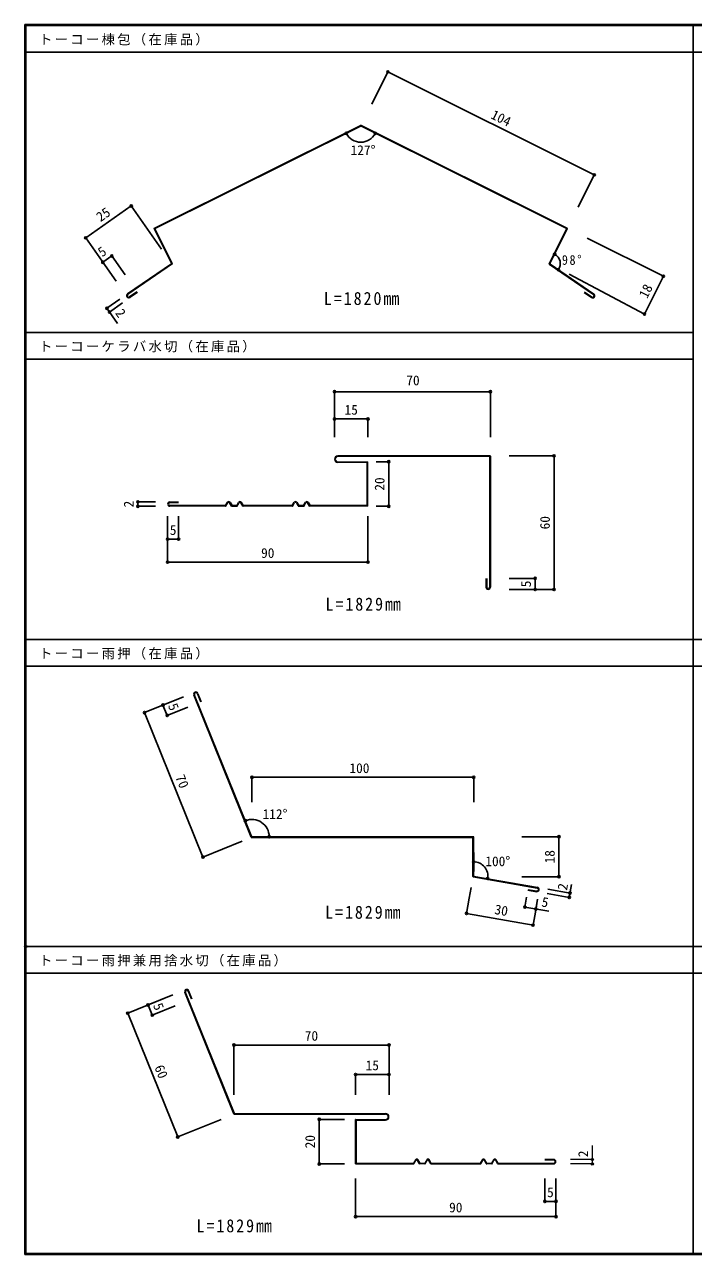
# Model space of a CAD drawing. Units: millimetres at full size, sheet at 1:2, with parts at other scales. Extents: x -403 to 376, y -284 to 472.
# Drawn here: x -403 to -103, y -275 to 278 of the extents above; entities that cross this region are included whole.
import ezdxf
from ezdxf.enums import TextEntityAlignment as Align

# ---------------------------------------------------------------- set-up
doc = ezdxf.new("R2010")
doc.units = ezdxf.units.MM
doc.header["$LTSCALE"] = 2
doc.header["$PDMODE"] = 32
doc.header["$PDSIZE"] = 1
doc.layers.add('0-0', color=7, linetype='Continuous', lineweight=18)
doc.layers.add('8-0', color=7, linetype='Continuous')
doc.layers.add('9-0', color=7, linetype='Continuous')
doc.styles.add('ＭＳ ゴシック', font='')
doc.styles.get('ＭＳ ゴシック').set_extended_font_data('MS Gothic')

msp = doc.modelspace()

# ---------------------------------------------------------------- linework, layer by layer
at = {"layer": '0-0'}
for p, q in [((-344.881, 186.171), (-252.121, 232.419)), ((-344.412, 186.014), (-252.121, 232.028)), ((-159.36, 186.171), (-252.121, 232.419)), ((-159.83, 186.014), (-252.121, 232.028)), ((-337.134, 170.408), (-344.926, 186.037)), ((-336.685, 170.292), (-344.457, 185.879)), ((-167.577, 170.251), (-159.785, 185.879)), ((-167.128, 170.367), (-159.315, 186.037)), ((-337.167, 170.281), (-356.874, 156.737)), ((-336.718, 170.165), (-356.676, 156.448)), ((-167.544, 170.124), (-147.586, 156.407)), ((-167.095, 170.24), (-147.387, 156.696)), ((-352.643, 157.643), (-355.94, 155.377)), ((-352.445, 157.354), (-355.742, 155.088)), ((-151.817, 157.313), (-148.52, 155.048)), ((-151.619, 157.602), (-148.322, 155.336)), ((-194.008, 84.015), (-262.408, 84.015)), ((-194.358, 83.665), (-262.408, 83.665)), ((-194.258, 83.565), (-194.258, 25.015)), ((-193.908, 83.915), (-193.908, 25.015)), ((-262.408, 81.365), (-249.008, 81.365)), ((-249.358, 81.015), (-262.408, 81.015)), ((-249.258, 61.815), (-249.258, 80.915)), ((-248.908, 61.465), (-248.908, 81.265)), ((-337.908, 63.365), (-333.92, 63.365)), ((-337.908, 63.015), (-333.92, 63.015)), ((-312.996, 61.715), (-337.908, 61.715)), ((-312.854, 61.365), (-337.908, 61.365)), ((-312.91, 61.763), (-312.039, 63.215)), ((-312.683, 61.462), (-311.825, 62.892)), ((-310.196, 61.462), (-311.053, 62.892)), ((-310.839, 63.215), (-309.957, 61.744)), ((-310.024, 61.365), (-307.791, 61.365)), ((-309.854, 61.715), (-309.905, 61.715)), ((-307.933, 61.715), (-309.854, 61.715)), ((-307.847, 61.763), (-306.976, 63.215)), ((-307.847, 61.763), (-306.976, 63.215)), ((-307.62, 61.462), (-306.762, 62.892)), ((-305.133, 61.462), (-305.99, 62.892)), ((-305.776, 63.215), (-304.894, 61.744)), ((-305.776, 63.215), (-304.894, 61.744)), ((-282.854, 61.365), (-304.961, 61.365)), ((-282.996, 61.715), (-304.842, 61.715)), ((-304.791, 61.715), (-304.842, 61.715)), ((-282.91, 61.763), (-282.039, 63.215)), ((-282.683, 61.462), (-281.825, 62.892)), ((-280.196, 61.462), (-281.053, 62.892)), ((-280.839, 63.215), (-279.957, 61.744)), ((-280.024, 61.365), (-277.791, 61.365)), ((-279.854, 61.715), (-279.905, 61.715)), ((-277.933, 61.715), (-279.854, 61.715)), ((-277.847, 61.763), (-276.976, 63.215)), ((-277.847, 61.763), (-276.976, 63.215)), ((-277.62, 61.462), (-276.762, 62.892)), ((-275.133, 61.462), (-275.99, 62.892)), ((-275.776, 63.215), (-274.894, 61.744)), ((-275.776, 63.215), (-274.894, 61.744)), ((-249.008, 61.365), (-274.961, 61.365)), ((-249.358, 61.715), (-274.842, 61.715)), ((-274.791, 61.715), (-274.842, 61.715)), ((-195.908, 29.015), (-195.908, 25.015)), ((-195.558, 29.015), (-195.558, 25.015)), ((-301.288, -87.284), (-327.111, -23.371)), ((-301.052, -86.934), (-326.786, -23.24)), ((-325.581, -22.753), (-324.082, -26.462)), ((-325.256, -22.622), (-323.758, -26.331)), ((-301.195, -87.347), (-201.854, -87.347)), ((-201.504, -86.997), (-300.959, -86.997)), ((-201.754, -104.851), (-201.754, -87.447)), ((-201.404, -104.557), (-201.404, -87.097)), ((-201.322, -104.656), (-172.784, -109.688)), ((-201.672, -104.95), (-172.845, -110.033)), ((-177.071, -110.963), (-173.131, -111.657)), ((-177.01, -110.618), (-173.071, -111.313)), ((-309.126, -211.528), (-331.202, -156.887)), ((-308.89, -211.178), (-330.878, -156.756)), ((-328.174, -159.978), (-329.673, -156.269)), ((-327.85, -159.847), (-329.348, -156.138)), ((-309.033, -211.591), (-240.951, -211.591)), ((-308.797, -211.241), (-240.951, -211.241)), ((-254.451, -233.791), (-254.451, -213.991)), ((-254.351, -213.891), (-240.951, -213.891)), ((-254.101, -233.441), (-254.101, -214.341)), ((-254.001, -214.241), (-240.951, -214.241)), ((-148.162, -225.647), (-148.162, -233.891)), ((-165.451, -231.891), (-169.438, -231.891)), ((-148.162, -231.891), (-157.896, -231.891)), ((-254.351, -233.891), (-228.397, -233.891)), ((-254.001, -233.541), (-228.516, -233.541)), ((-228.568, -233.541), (-228.516, -233.541)), ((-227.582, -232.041), (-228.465, -233.512)), ((-227.582, -232.041), (-228.465, -233.512)), ((-228.226, -233.794), (-227.368, -232.364)), ((-225.739, -233.794), (-226.596, -232.364)), ((-225.511, -233.492), (-226.382, -232.041)), ((-225.511, -233.492), (-226.382, -232.041)), ((-223.334, -233.891), (-225.567, -233.891)), ((-225.426, -233.541), (-223.505, -233.541)), ((-223.505, -233.541), (-223.453, -233.541)), ((-222.519, -232.041), (-223.402, -233.512)), ((-223.163, -233.794), (-222.305, -232.364)), ((-220.676, -233.794), (-221.533, -232.364)), ((-220.448, -233.492), (-221.319, -232.041)), ((-220.504, -233.891), (-198.397, -233.891)), ((-220.363, -233.541), (-198.516, -233.541)), ((-198.568, -233.541), (-198.516, -233.541)), ((-197.582, -232.041), (-198.465, -233.512)), ((-197.582, -232.041), (-198.465, -233.512)), ((-198.226, -233.794), (-197.368, -232.364)), ((-195.739, -233.794), (-196.596, -232.364)), ((-195.511, -233.492), (-196.382, -232.041)), ((-195.511, -233.492), (-196.382, -232.041)), ((-193.334, -233.891), (-195.567, -233.891)), ((-195.426, -233.541), (-193.505, -233.541)), ((-193.505, -233.541), (-193.453, -233.541)), ((-192.519, -232.041), (-193.402, -233.512)), ((-193.163, -233.794), (-192.305, -232.364)), ((-190.676, -233.794), (-191.533, -232.364)), ((-190.448, -233.492), (-191.319, -232.041)), ((-190.504, -233.891), (-165.451, -233.891)), ((-190.363, -233.541), (-165.451, -233.541)), ((-165.451, -232.241), (-169.438, -232.241)), ((-148.162, -233.891), (-157.896, -233.891))]:
    msp.add_line(p, q, dxfattribs=at)
for centre, radius, start, end in [((-344.837, 186.081), 0.1, 116.5, 206.5), ((-344.367, 185.924), 0.1, 116.5, 206.5), ((-159.874, 185.924), 0.1, 333.5, 63.5), ((-159.405, 186.081), 0.1, 333.5, 63.5), ((-337.224, 170.364), 0.1, 304.5, 26.5), ((-336.775, 170.248), 0.1, 304.5, 26.5), ((-167.487, 170.207), 0.1, 153.5, 235.5), ((-167.038, 170.323), 0.1, 153.5, 235.5), ((-356.308, 155.913), 1, 124.5, 304.5), ((-356.308, 155.913), 0.65, 124.5, 304.5), ((-147.954, 155.872), 1, 235.5, 55.5), ((-147.954, 155.872), 0.65, 235.5, 55.5), ((-262.408, 82.515), 1.5, 90, 270), ((-262.408, 82.515), 1.15, 90, 270), ((-194.358, 83.565), 0.1, 0, 90), ((-194.008, 83.915), 0.1, 0, 90), ((-249.358, 80.915), 0.1, 0, 90), ((-249.008, 81.265), 0.1, 0, 90), ((-337.908, 62.365), 1, 90, 270), ((-337.908, 62.365), 0.65, 90, 270), ((-312.996, 61.815), 0.1, 270, 329.03667), ((-312.854, 61.565), 0.2, 270, 329.03667), ((-311.439, 62.765), 0.75, 36.86981, 143.12994), ((-311.439, 62.66), 0.45, 30.96333, 149.03667), ((-310.024, 61.565), 0.2, 210.96333, 270), ((-309.905, 61.775), 0.06, 210.96408, 270), ((-307.933, 61.815), 0.1, 270, 329.03667), ((-307.933, 61.815), 0.1, 270, 329.03667), ((-307.791, 61.565), 0.2, 270, 329.03667), ((-306.376, 62.765), 0.75, 36.86981, 143.12994), ((-306.376, 62.765), 0.75, 36.86981, 143.12994), ((-306.376, 62.66), 0.45, 30.96333, 149.03667), ((-304.961, 61.565), 0.2, 210.96333, 270), ((-304.842, 61.775), 0.06, 210.96408, 270), ((-304.842, 61.775), 0.06, 210.96408, 270), ((-282.996, 61.815), 0.1, 270, 329.03667), ((-282.854, 61.565), 0.2, 270, 329.03667), ((-281.439, 62.765), 0.75, 36.86981, 143.12994), ((-281.439, 62.66), 0.45, 30.96333, 149.03667), ((-280.024, 61.565), 0.2, 210.96333, 270), ((-279.905, 61.775), 0.06, 210.96408, 270), ((-277.933, 61.815), 0.1, 270, 329.03667), ((-277.933, 61.815), 0.1, 270, 329.03667), ((-277.791, 61.565), 0.2, 270, 329.03667), ((-276.376, 62.765), 0.75, 36.86981, 143.12994), ((-276.376, 62.765), 0.75, 36.86981, 143.12994), ((-276.376, 62.66), 0.45, 30.96333, 149.03667), ((-274.961, 61.565), 0.2, 210.96333, 270), ((-274.842, 61.775), 0.06, 210.96408, 270), ((-274.842, 61.775), 0.06, 210.96408, 270), ((-249.358, 61.815), 0.1, 270, 0), ((-249.008, 61.465), 0.1, 270, 0), ((-194.908, 25.015), 1, 180, 0), ((-194.908, 25.015), 0.65, 180, 0), ((-326.184, -22.996), 1, 22, 202), ((-326.184, -22.996), 0.65, 22, 202), ((-301.195, -87.247), 0.1, 202, 270), ((-300.959, -86.897), 0.1, 202, 270), ((-201.854, -87.447), 0.1, 0, 90), ((-201.504, -87.097), 0.1, 0, 90), ((-201.654, -104.851), 0.1, 180, 260), ((-201.304, -104.557), 0.1, 180, 260), ((-172.958, -110.673), 1, 260, 80), ((-172.958, -110.673), 0.65, 260, 80), ((-330.275, -156.513), 1, 22, 202), ((-330.275, -156.513), 0.65, 22, 202), ((-309.033, -211.491), 0.1, 202, 270), ((-308.797, -211.141), 0.1, 202, 270), ((-254.351, -213.991), 0.1, 90, 180), ((-254.001, -214.341), 0.1, 90, 180), ((-240.951, -212.741), 1.5, 270, 90), ((-240.951, -212.741), 1.15, 270, 90), ((-226.982, -232.491), 0.75, 36.87006, 143.13019), ((-226.982, -232.491), 0.75, 36.87006, 143.13019), ((-221.919, -232.491), 0.75, 36.87006, 143.13019), ((-196.982, -232.491), 0.75, 36.87006, 143.13019), ((-196.982, -232.491), 0.75, 36.87006, 143.13019), ((-191.919, -232.491), 0.75, 36.87006, 143.13019), ((-165.451, -232.891), 1, 270, 90), ((-254.351, -233.791), 0.1, 180, 270), ((-254.001, -233.441), 0.1, 180, 270), ((-228.516, -233.481), 0.06, 270, 329.03592), ((-228.516, -233.481), 0.06, 270, 329.03592), ((-228.397, -233.691), 0.2, 270, 329.03667), ((-226.982, -232.596), 0.45, 30.96333, 149.03667), ((-225.567, -233.691), 0.2, 210.96333, 270), ((-225.426, -233.441), 0.1, 210.96333, 270), ((-225.426, -233.441), 0.1, 210.96333, 270), ((-223.453, -233.481), 0.06, 270, 329.03592), ((-223.334, -233.691), 0.2, 270, 329.03667), ((-221.919, -232.596), 0.45, 30.96333, 149.03667), ((-220.504, -233.691), 0.2, 210.96333, 270), ((-220.363, -233.441), 0.1, 210.96333, 270), ((-198.516, -233.481), 0.06, 270, 329.03592), ((-198.516, -233.481), 0.06, 270, 329.03592), ((-198.397, -233.691), 0.2, 270, 329.03667), ((-196.982, -232.596), 0.45, 30.96333, 149.03667), ((-195.567, -233.691), 0.2, 210.96333, 270), ((-195.426, -233.441), 0.1, 210.96333, 270), ((-195.426, -233.441), 0.1, 210.96333, 270), ((-193.453, -233.481), 0.06, 270, 329.03592), ((-193.334, -233.691), 0.2, 270, 329.03667), ((-191.919, -232.596), 0.45, 30.96333, 149.03667), ((-190.504, -233.691), 0.2, 210.96333, 270), ((-190.363, -233.441), 0.1, 210.96333, 270), ((-165.451, -232.891), 0.65, 270, 90)]:
    msp.add_arc(centre, radius, start, end, dxfattribs=at)
at = {"layer": '0-0', "color": 6}
for p in [(-148.162, -231.891), (-148.162, -233.891)]:
    msp.add_point(p, dxfattribs=at)
at = {"layer": '8-0', "color": 6}
for p, q in [((376.155, 277.636), (-403.023, 277.636)), ((-403.023, 277.636), (-403.023, -274.516)), ((375.955, 277.436), (-402.823, 277.436)), ((-402.823, 277.436), (-402.823, -274.316)), ((-403.023, -274.516), (376.155, -274.516)), ((-402.823, -274.316), (375.955, -274.316))]:
    msp.add_line(p, q, dxfattribs=at)
at = {"layer": '8-0', "color": 3}
for p, q in [((375.755, 265.236), (-402.623, 265.236)), ((-402.623, 139.398), (-102.623, 139.398)), ((-402.623, 127.398), (-102.823, 127.398)), ((-402.623, 1.56), (375.755, 1.56)), ((-402.623, -10.44), (-102.823, -10.44)), ((375.755, -10.44), (-102.823, -10.44)), ((-402.623, -136.278), (375.755, -136.278)), ((-402.623, -148.278), (375.755, -148.278))]:
    msp.add_line(p, q, dxfattribs=at)
at = {"layer": '8-0', "color": 6}
msp.add_lwpolyline([(375.755, 277.236), (-402.623, 277.236), (-402.623, -274.116), (375.755, -274.116)], close=True, dxfattribs=at)
msp.add_lwpolyline([(-102.823, 277.236), (-102.823, -133.62), (-102.823, -274.116)], dxfattribs=at)
at = {"layer": '8-0'}
msp.add_point((-402.623, -136.278), dxfattribs=at)
at = {"layer": '9-0'}
for p, q in [((-239.96, 256.418), (-247.19, 241.918)), ((-239.96, 256.418), (-147.267, 210.203)), ((-147.267, 210.203), (-154.496, 195.703)), ((-355.215, 196.207), (-375.662, 181.89)), ((-355.215, 196.207), (-341.591, 176.751)), ((-375.662, 181.89), (-362.039, 162.434)), ((-116.224, 164.664), (-150.484, 181.745)), ((-368.001, 170.948), (-363.947, 173.786)), ((-363.947, 173.786), (-357.986, 165.272)), ((-368.001, 170.948), (-362.039, 162.434)), ((-124.701, 147.66), (-158.515, 165.636)), ((-116.224, 164.664), (-124.701, 147.66)), ((-366.144, 150.246), (-360.275, 154.356)), ((-361.377, 143.439), (-366.144, 150.246)), ((-364.976, 148.58), (-359.108, 152.689)), ((-263.908, 112.783), (-193.908, 112.783)), ((-263.908, 112.783), (-263.908, 92.472)), ((-193.908, 112.783), (-193.908, 92.472)), ((-263.908, 100.587), (-248.908, 100.587)), ((-263.908, 100.587), (-263.908, 92.472)), ((-248.908, 100.587), (-248.908, 92.472)), ((-165.297, 84.015), (-185.544, 84.015)), ((-165.297, 84.015), (-165.297, 23.994)), ((-239.56, 81.365), (-245.17, 81.365)), ((-239.56, 81.365), (-239.56, 61.365)), ((-352.252, 61.365), (-352.252, 63.365)), ((-352.252, 63.365), (-344.292, 63.365)), ((-352.252, 61.365), (-344.292, 61.365)), ((-239.56, 61.365), (-245.17, 61.365)), ((-338.888, 36.28), (-338.888, 56.878)), ((-333.92, 46.593), (-333.92, 56.878)), ((-248.908, 36.28), (-248.908, 56.878)), ((-338.888, 46.593), (-338.888, 51.608)), ((-338.888, 46.593), (-333.92, 46.593)), ((-338.888, 36.28), (-248.908, 36.28)), ((-173.789, 29.015), (-185.544, 29.015)), ((-173.789, 29.015), (-173.789, 23.994)), ((-165.297, 23.994), (-185.544, 23.994)), ((-173.789, 23.994), (-182.779, 23.994)), ((-349.256, -31.24), (-335.463, -25.667)), ((-340.969, -27.892), (-331.676, -24.137)), ((-349.256, -31.24), (-323.033, -96.143)), ((-340.969, -27.892), (-339.096, -32.528)), ((-339.096, -32.528), (-329.803, -28.773)), ((-201.404, -60.314), (-301.027, -60.314)), ((-301.027, -60.314), (-301.027, -71.504)), ((-201.404, -60.314), (-201.404, -71.504)), ((-163.127, -86.997), (-179.766, -86.997)), ((-163.127, -86.997), (-163.127, -104.935)), ((-323.033, -96.143), (-305.454, -89.04)), ((-201.404, -102.544), (-201.404, -94.015)), ((-203.465, -114.634), (-202.598, -109.717)), ((-195.35, -105.709), (-195.126, -105.748)), ((-163.127, -104.935), (-179.766, -104.935)), ((-157.458, -108.4), (-158.488, -114.24)), ((-204.659, -121.408), (-203.465, -114.634)), ((-178.416, -118.593), (-177.627, -114.12)), ((-173.57, -119.905), (-172.703, -114.988)), ((-173.492, -119.461), (-172.703, -114.988)), ((-158.488, -114.24), (-168.466, -112.48)), ((-158.141, -112.27), (-168.118, -110.511)), ((-174.765, -126.68), (-204.659, -121.408)), ((-167.688, -120.484), (-178.416, -118.593)), ((-174.765, -126.68), (-173.57, -119.905)), ((-356.791, -166.189), (-336.586, -158.026)), ((-347.655, -162.498), (-337.359, -158.338)), ((-347.655, -162.498), (-345.796, -167.098)), ((-345.796, -167.098), (-335.5, -162.938)), ((-356.791, -166.189), (-334.329, -221.784)), ((-239.441, -180.507), (-309.101, -180.507)), ((-309.101, -180.507), (-309.101, -202.866)), ((-239.441, -180.507), (-239.441, -202.866)), ((-254.451, -193.741), (-254.451, -202.866)), ((-254.451, -193.741), (-239.441, -193.741)), ((-239.441, -193.741), (-239.441, -202.866)), ((-334.329, -221.784), (-314.897, -213.933)), ((-270.773, -213.891), (-270.773, -233.891)), ((-270.773, -213.891), (-259.497, -213.891)), ((-270.773, -233.891), (-259.497, -233.891)), ((-254.451, -257.554), (-254.451, -240.404)), ((-169.438, -250.733), (-169.438, -240.404)), ((-164.451, -257.554), (-164.451, -240.404)), ((-164.451, -250.733), (-164.451, -244.77)), ((-164.451, -250.733), (-169.438, -250.733)), ((-254.451, -257.554), (-164.451, -257.554))]:
    msp.add_line(p, q, dxfattribs=at)
for centre, radius, start, end in [((-252.121, 232.028), 7.231, 206.5, 333.5), ((-167.166, 170.29), 4.671, 325.5, 63.5), ((-301.027, -86.997), 7.761, 0, 112), ((-201.404, -104.641), 6.375, 350, 90)]:
    msp.add_arc(centre, radius, start, end, dxfattribs=at)
at = {"layer": '9-0', "color": 6}
for p in [(-239.96, 256.418), (-258.592, 228.802), (-245.65, 228.802), (-147.267, 210.203), (-355.215, 196.207), (-375.662, 181.89), (-368.001, 170.948), (-363.947, 173.786), (-165.082, 174.469), (-163.317, 167.644), (-116.224, 164.664), (-366.144, 150.246), (-364.976, 148.58), (-124.701, 147.66), (-263.908, 112.783), (-193.908, 112.783), (-263.908, 100.587), (-248.908, 100.587), (-165.297, 84.015), (-239.56, 81.365), (-352.252, 63.365), (-352.252, 61.365), (-239.56, 61.365), (-338.888, 46.593), (-333.92, 46.593), (-338.888, 36.28), (-248.908, 36.28), (-173.789, 29.015), (-173.789, 23.994), (-165.297, 23.994), (-340.969, -27.892), (-349.256, -31.24), (-339.096, -32.528), (-301.027, -60.314), (-201.404, -60.314), (-303.934, -79.801), (-293.265, -86.997), (-163.127, -86.997), (-323.033, -96.143), (-201.404, -98.266), (-163.127, -104.935), (-195.126, -105.748), (-158.488, -114.24), (-158.141, -112.27), (-204.659, -121.408), (-178.416, -118.593), (-173.492, -119.461), (-174.765, -126.68), (-347.655, -162.498), (-356.791, -166.189), (-345.796, -167.098), (-309.101, -180.507), (-239.441, -180.507), (-254.451, -193.741), (-239.441, -193.741), (-270.773, -213.891), (-334.329, -221.784), (-270.773, -233.891), (-169.438, -250.733), (-164.451, -250.733), (-254.451, -257.554), (-164.451, -257.554)]:
    msp.add_point(p, dxfattribs=at)

# ---------------------------------------------------------------- texts
at = {"layer": '0-0', "style": 'ＭＳ ゴシック'}
msp.add_text('2', height=4.399, rotation=90, dxfattribs=at).set_placement((-148.722, -230.871), align=Align.BOTTOM_LEFT)
at = {"layer": '8-0', "attachment_point": 7, "style": 'ＭＳ ゴシック'}
for s, insert, char_height in [('\\T1.17;トーコー棟包（在庫品）', (-396.623, 268.236), 4.399), ('\\T1.24;\\W0.9;L=1820㎜', (-268.684, 151.677), 5.865), ('\\T1.17;トーコーケラバ水切（在庫品）', (-396.623, 130.398), 4.399), ('\\T1.24;\\W0.9;L=1829㎜', (-267.962, 14.445), 5.865), ('\\T1.17;トーコー雨押（在庫品）', (-396.623, -7.44), 4.399), ('\\T1.24;\\W0.9;L=1829㎜', (-268.122, -123.906), 5.865), ('\\T1.17;トーコー雨押兼用捨水切（在庫品）', (-396.623, -145.278), 4.399), ('\\T1.24;\\W0.9;L=1829㎜', (-325.888, -264.684), 5.865)]:
    msp.add_mtext(s, dxfattribs=dict(at, insert=insert, char_height=char_height))
at = {"layer": '9-0', "style": 'ＭＳ ゴシック'}
for s, rotation, p in [('\u3000104', 333.5, (-200.058, 237.194)), ('25', 35, (-368.24, 187.819)), (' 5', 35, (-370.004, 170.277)), ('18', 63.5, (-122.338, 153.745)), ('2', 305, (-363.697, 147.349)), ('20', 90, (-240.16, 68.365)), ('2', 90, (-352.852, 60.865)), ('60', 90, (-165.897, 51.004)), ('5', 90, (-174.389, 25.004)), ('5', 292, (-340.038, -28.594)), ('70', 292, (-336.712, -60.685)), (' 18', 90, (-163.727, -101.966)), ('2', 80, (-158.23, -111.525)), ('5', 350, (-171.415, -119.572)), (' 30', 350, (-195.517, -122.411)), ('5', 292, (-346.731, -163.182)), ('60', 292, (-346.128, -190.98)), ('20', 90, (-271.373, -226.891))]:
    msp.add_text(s, height=4.399, rotation=rotation, dxfattribs=at).set_placement(p, align=Align.BOTTOM_LEFT)
for s, p in [('127°', (-256.707, 217.74)), ('70', (-231.675, 114.378)), ('15', (-259.408, 101.187)), ('5', (-337.904, 47.193)), ('90', (-296.898, 36.88)), ('100', (-257.216, -59.714)), ('112°', (-296.234, -80.331)), ('100°', (-196.176, -101.528)), (' 70', (-280.271, -179.907)), ('15', (-249.946, -193.141)), ('5', (-168.444, -250.133)), ('90', (-212.451, -256.954))]:
    msp.add_text(s, height=4.399, dxfattribs=at).set_placement(p, align=Align.BOTTOM_LEFT)
at = {"layer": '9-0', "insert": (-161.778, 169.7), "char_height": 4.399, "attachment_point": 7, "style": 'ＭＳ ゴシック'}
msp.add_mtext('\\T1.27;\\W0.9;98°', dxfattribs=at)

doc.saveas('drawing.dxf')
